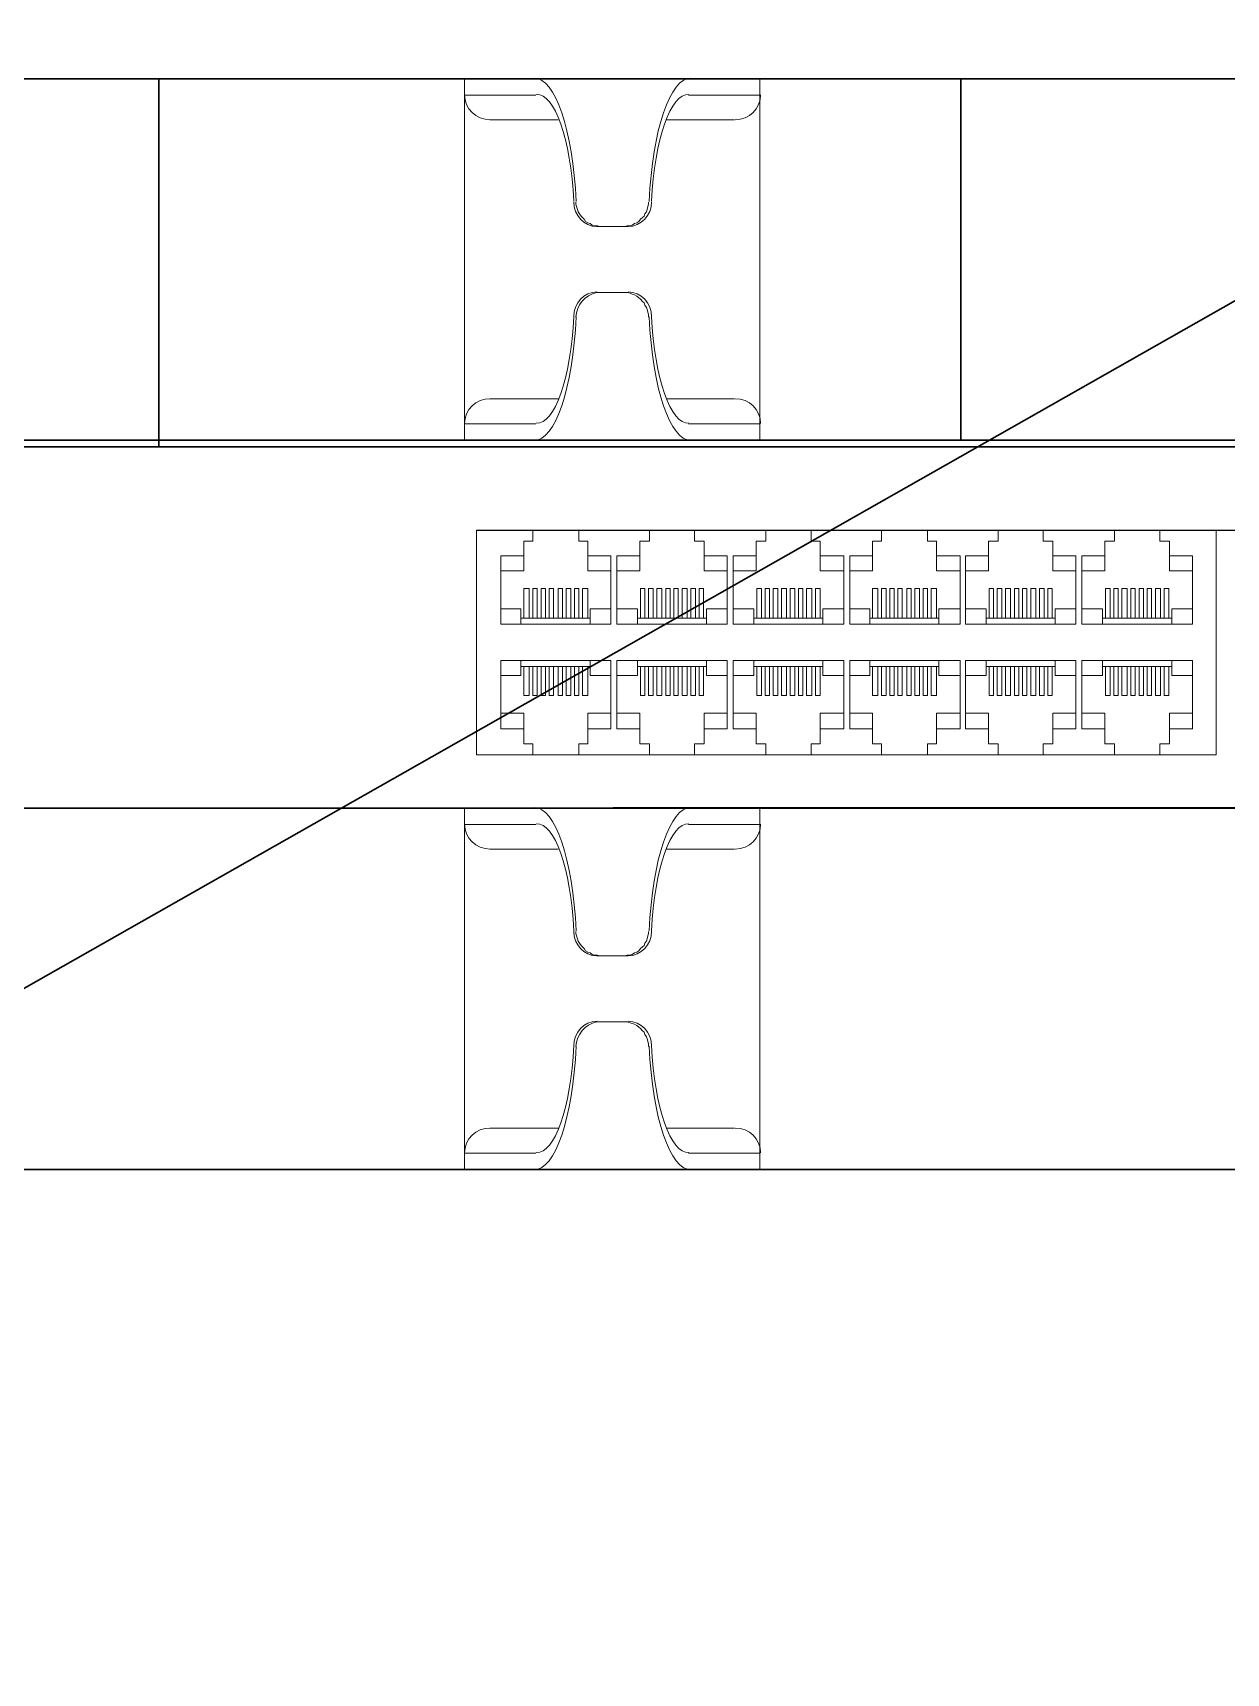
# Model space of a CAD drawing. Header units: millimetres. Extents: x -695119 to 412940, y -249585 to 622758.
# Drawn here: x -658920 to -657217, y 29111 to 31451 of the extents above; entities that cross this region are included whole.
import ezdxf

# ---------------------------------------------------------------- set-up
doc = ezdxf.new("R2010")
doc.units = ezdxf.units.MM
doc.layers.add('_Схема', color=5, linetype='Continuous', lineweight=30)
doc.layers.add('PDF _Геометрия', color=8, linetype='Continuous', lineweight=9)

msp = doc.modelspace()

# ---------------------------------------------------------------- linework, layer by layer
at = {"layer": '_Схема', "color": 5}
msp.add_line((-639281.438, 41243.584), (-695119.45, 9543.843), dxfattribs=at)
at = {"layer": '_Схема'}
msp.add_lwpolyline([(-657595.628, 30869.489), (-657595.628, 31384.865)], dxfattribs=at)
at = {"layer": 'PDF _Геометрия', "lineweight": 30}
for points in [[(-655255.653, 31397.057, -0.41666667), (-655268.353, 31384.865), (-660901.413, 31384.865, -0.41666667), (-660914.621, 31396.549), (-660914.621, 31888.64, -0.41666667), (-660901.921, 31900.325), (-655268.353, 31900.325, -0.41666667), (-655256.669, 31888.64), (-655255.653, 31397.057)], [(-655263.019, 30881.597, -0.4128877), (-655275.72, 30869.489), (-660908.864, 30869.489, -0.41433566), (-660922.072, 30881.089), (-660922.072, 31373.265, -0.4128877), (-660909.372, 31384.865), (-655275.72, 31384.865, -0.41145833), (-655264.12, 31373.265), (-655263.019, 30881.597)], [(-660909.372, 30344.547), (-655275.212, 30345.563, -0.4140649), (-655264.12, 30332.862), (-655263.019, 29841.279, -0.4140649), (-655275.72, 29829.087), (-660908.864, 29829.087, -0.41549692), (-660922.072, 29840.771), (-660922.072, 30332.862, -0.41549692), (-660908.271, 30344.547), (-655274.704, 30344.547, 0.41549692), (-655263.019, 30356.146), (-655263.019, 30848.322, 0.4140649), (-655274.704, 30859.922), (-660908.271, 30859.922, 0.4140649), (-660919.955, 30848.322), (-660919.955, 30356.146, 0.41549692), (-660907.763, 30344.547)]]:
    msp.add_lwpolyline(points, format="xyb", dxfattribs=at)
at = {"layer": 'PDF _Геометрия', "color": 6, "lineweight": 30}
msp.add_lwpolyline([(-658739.749, 30859.922), (-658739.749, 31384.865)], dxfattribs=at)
at = {"layer": 'PDF _Геометрия', "lineweight": 9}
for points in [[(-658303.708, 30869.489), (-658303.708, 31384.865), (-657882.484, 31384.865), (-657882.484, 30869.489)], [(-658303.708, 30892.773), (-658303.708, 31384.865), (-658303.708, 30869.489)], [(-657882.484, 31361.581), (-657882.484, 30869.489), (-657882.484, 31384.865)], [(-658204.223, 30869.489), (-658303.708, 30869.489), (-657882.484, 30869.489)], [(-658303.708, 29829.087), (-658303.708, 30344.547), (-657882.484, 30344.547), (-657882.484, 29829.087)], [(-658303.708, 29852.37), (-658303.708, 30344.547), (-658303.708, 29829.087)], [(-657882.484, 30321.263), (-657882.484, 29829.087), (-657882.484, 30344.547)], [(-658204.223, 29829.087), (-658303.708, 29829.087), (-657882.484, 29829.087)]]:
    msp.add_lwpolyline(points, close=True, dxfattribs=at)
for points in [[(-658303.708, 31384.865), (-658303.708, 31384.865)], [(-658303.708, 31384.865), (-658303.708, 31384.865)], [(-658303.708, 31384.865), (-657882.484, 31384.865), (-658303.708, 31384.865)], [(-658303.708, 31384.865), (-658303.708, 31384.865)], [(-657980.868, 31384.865), (-658204.223, 31384.865)], [(-658204.223, 31384.865), (-658204.223, 31384.865)], [(-657980.868, 31384.865), (-657980.868, 31384.865)], [(-657882.484, 31384.865), (-657882.484, 31384.865)], [(-657882.484, 31384.865), (-657882.484, 31384.865)], [(-657882.484, 31384.865), (-657882.484, 31384.865)], [(-658202.106, 31361.581), (-658303.708, 31361.581)], [(-658303.708, 31361.581), (-658303.708, 31361.581)], [(-657882.484, 31361.581), (-657984.086, 31361.581)], [(-658170.356, 31326.698), (-658267.724, 31326.698)], [(-658168.239, 31326.698), (-658168.239, 31326.698)], [(-658168.239, 31326.698), (-658168.239, 31326.698)], [(-658017.953, 31326.698), (-658017.953, 31326.698)], [(-658017.953, 31326.698), (-658017.953, 31326.698)], [(-658015.836, 31326.698), (-657918.468, 31326.698)], [(-658041.237, 31209.178), (-658041.237, 31206.045), (-658042.253, 31202.828), (-658043.353, 31198.595), (-658044.37, 31195.462), (-658046.486, 31192.245), (-658047.587, 31189.112), (-658049.704, 31186.995), (-658052.836, 31184.878), (-658054.953, 31181.661), (-658058.17, 31179.544), (-658061.303, 31178.528), (-658064.521, 31176.412), (-658067.653, 31175.311), (-658071.887, 31175.311), (-658075.104, 31174.295), (-658078.237, 31174.295), (-658070.871, 31174.295), (-658115.321, 31174.295), (-658107.871, 31174.295), (-658111.088, 31174.295), (-658114.221, 31175.311), (-658118.454, 31175.311), (-658121.672, 31176.412), (-658124.804, 31178.528), (-658128.022, 31179.544), (-658131.154, 31181.661), (-658133.271, 31184.878), (-658135.388, 31186.995), (-658137.505, 31189.112), (-658139.621, 31192.245), (-658141.738, 31195.462), (-658142.839, 31198.595), (-658143.855, 31202.828), (-658144.955, 31206.045), (-658144.955, 31209.178)], [(-658170.356, 30928.757), (-658267.724, 30928.757)], [(-658015.836, 30928.757), (-657918.468, 30928.757)], [(-658202.106, 30892.773), (-658303.708, 30892.773)], [(-657882.484, 30892.773), (-657984.086, 30892.773)], [(-657882.484, 30892.773), (-657882.484, 30892.773)], [(-658303.708, 30869.489), (-658303.708, 30869.489)], [(-658303.708, 30869.489), (-658303.708, 30869.489)], [(-657980.868, 30869.489), (-657980.868, 30869.489)], [(-657882.484, 30869.489), (-657882.484, 30869.489)], [(-657882.484, 30869.489), (-657882.484, 30869.489)], [(-657882.484, 30869.489), (-657882.484, 30869.489)], [(-658303.708, 30344.547), (-658303.708, 30344.547)], [(-658303.708, 30344.547), (-658303.708, 30344.547)], [(-658303.708, 30344.547), (-657882.484, 30344.547), (-658303.708, 30344.547)], [(-658303.708, 30344.547), (-658303.708, 30344.547)], [(-657980.868, 30344.547), (-658204.223, 30344.547)], [(-658204.223, 30344.547), (-658204.223, 30344.547)], [(-657980.868, 30344.547), (-657980.868, 30344.547)], [(-657882.484, 30344.547), (-657882.484, 30344.547)], [(-657882.484, 30344.547), (-657882.484, 30344.547)], [(-657882.484, 30344.547), (-657882.484, 30344.547)], [(-658202.106, 30321.263), (-658303.708, 30321.263)], [(-658303.708, 30321.263), (-658303.708, 30321.263)], [(-657882.484, 30321.263), (-657984.086, 30321.263)], [(-658170.356, 30286.295), (-658267.724, 30286.295)], [(-658168.239, 30286.295), (-658168.239, 30286.295)], [(-658168.239, 30286.295), (-658168.239, 30286.295)], [(-658017.953, 30286.295), (-658017.953, 30286.295)], [(-658017.953, 30286.295), (-658017.953, 30286.295)], [(-658015.836, 30286.295), (-657918.468, 30286.295)], [(-658041.237, 30168.86), (-658041.237, 30165.643), (-658042.253, 30162.51), (-658043.353, 30158.277), (-658044.37, 30155.059), (-658046.486, 30151.926), (-658047.587, 30148.709), (-658049.704, 30146.592), (-658052.836, 30144.476), (-658054.953, 30141.343), (-658058.17, 30139.226), (-658061.303, 30138.126), (-658064.521, 30136.009), (-658067.653, 30134.993), (-658071.887, 30134.993), (-658075.104, 30133.892), (-658078.237, 30133.892), (-658070.871, 30133.892), (-658115.321, 30133.892), (-658107.871, 30133.892), (-658111.088, 30133.892), (-658114.221, 30134.993), (-658118.454, 30134.993), (-658121.672, 30136.009), (-658124.804, 30138.126), (-658128.022, 30139.226), (-658131.154, 30141.343), (-658133.271, 30144.476), (-658135.388, 30146.592), (-658137.505, 30148.709), (-658139.621, 30151.926), (-658141.738, 30155.059), (-658142.839, 30158.277), (-658143.855, 30162.51), (-658144.955, 30165.643), (-658144.955, 30168.86)], [(-658170.356, 29888.354), (-658267.724, 29888.354)], [(-658015.836, 29888.354), (-657918.468, 29888.354)], [(-658202.106, 29852.37), (-658303.708, 29852.37)], [(-657882.484, 29852.37), (-657984.086, 29852.37)], [(-657882.484, 29852.37), (-657882.484, 29852.37)], [(-658303.708, 29829.087), (-658303.708, 29829.087)], [(-658303.708, 29829.087), (-658303.708, 29829.087)], [(-657980.868, 29829.087), (-657980.868, 29829.087)], [(-657882.484, 29829.087), (-657882.484, 29829.087)], [(-657882.484, 29829.087), (-657882.484, 29829.087)], [(-657882.484, 29829.087), (-657882.484, 29829.087)]]:
    msp.add_lwpolyline(points, dxfattribs=at)
for points in [[(-658041.237, 31045.176), (-658041.237, 31048.309), (-658042.253, 31052.542), (-658043.353, 31055.759), (-658044.37, 31058.892), (-658046.486, 31062.11), (-658047.587, 31065.242), (-658049.704, 31067.359), (-658052.836, 31070.576), (-658054.953, 31072.693), (-658058.17, 31074.81), (-658061.303, 31076.926), (-658064.521, 31077.942), (-658067.653, 31079.043), (-658071.887, 31080.059), (-658075.104, 31080.059), (-658078.237, 31080.059), (-658070.871, 31080.059), (-658115.321, 31080.059, 0.33896764), (-658144.955, 31045.176)], [(-658041.237, 30004.773), (-658041.237, 30007.991), (-658042.253, 30012.224), (-658043.353, 30015.357), (-658044.37, 30018.574), (-658046.486, 30021.707), (-658047.587, 30024.924), (-658049.704, 30027.041), (-658052.836, 30030.174), (-658054.953, 30032.29), (-658058.17, 30034.407), (-658061.303, 30036.524), (-658064.521, 30037.624), (-658067.653, 30038.64), (-658071.887, 30039.741), (-658075.104, 30039.741), (-658078.237, 30039.741), (-658070.871, 30039.741), (-658115.321, 30039.741, 0.3369172), (-658144.955, 30004.773)]]:
    msp.add_lwpolyline(points, format="xyb", dxfattribs=at)
at = {"layer": 'PDF _Геометрия', "lineweight": 25}
msp.add_lwpolyline([(-660720.985, 30859.922), (-655460.974, 30859.922), (-655460.974, 30344.547), (-660720.985, 30344.547)], close=True, dxfattribs=at)
at = {"layer": 'PDF _Геометрия', "lineweight": 5}
msp.add_lwpolyline([(-658286.775, 30741.386), (-657231.555, 30741.386), (-657231.555, 30420.748), (-658286.775, 30420.748)], close=True, dxfattribs=at)
at = {"layer": 'PDF _Геометрия', "lineweight": 25}
msp.add_lwpolyline([(-658286.775, 30741.386), (-655758.328, 30741.386)], dxfattribs=at)
at = {"layer": 'PDF _Геометрия', "lineweight": 5}
for points in [[(-658251.807, 30683.219), (-658219.04, 30683.219), (-658219.04, 30725.553), (-658206.34, 30725.553), (-658206.34, 30741.386)], [(-658095.17, 30683.219), (-658128.022, 30683.219), (-658128.022, 30725.553), (-658140.722, 30725.553), (-658140.722, 30741.386)], [(-658086.704, 30683.219), (-658053.937, 30683.219), (-658053.937, 30725.553), (-658040.136, 30725.553), (-658040.136, 30741.386)], [(-657929.051, 30683.219), (-657961.818, 30683.219), (-657961.818, 30725.553), (-657975.619, 30725.553), (-657975.619, 30741.386)], [(-657920.585, 30683.219), (-657887.733, 30683.219), (-657887.733, 30725.553), (-657874.017, 30725.553), (-657874.017, 30741.386)], [(-657762.848, 30683.219), (-657796.715, 30683.219), (-657796.715, 30725.553), (-657809.415, 30725.553), (-657809.415, 30741.386)], [(-657754.381, 30683.219), (-657721.614, 30683.219), (-657721.614, 30725.553), (-657708.914, 30725.553), (-657708.914, 30741.386)], [(-657596.729, 30683.219), (-657630.596, 30683.219), (-657630.596, 30725.553), (-657643.296, 30725.553), (-657643.296, 30741.386)], [(-657589.278, 30683.219), (-657556.511, 30683.219), (-657556.511, 30725.553), (-657542.71, 30725.553), (-657542.71, 30741.386)], [(-657431.626, 30683.219), (-657464.392, 30683.219), (-657464.392, 30725.553), (-657478.193, 30725.553), (-657478.193, 30741.386)], [(-657423.159, 30683.219), (-657390.308, 30683.219), (-657390.308, 30725.553), (-657376.591, 30725.553), (-657376.591, 30741.386)], [(-657265.422, 30683.219), (-657298.273, 30683.219), (-657298.273, 30725.553), (-657311.99, 30725.553), (-657311.99, 30741.386)], [(-658219.04, 30704.386), (-658251.807, 30704.386), (-658251.807, 30607.018), (-658095.17, 30607.018), (-658095.17, 30704.386), (-658128.022, 30704.386)], [(-658053.937, 30704.386), (-658086.704, 30704.386), (-658086.704, 30607.018), (-657929.051, 30607.018), (-657929.051, 30704.386), (-657961.818, 30704.386)], [(-657887.733, 30704.386), (-657920.585, 30704.386), (-657920.585, 30607.018), (-657762.848, 30607.018), (-657762.848, 30704.386), (-657796.715, 30704.386)], [(-657721.614, 30704.386), (-657754.381, 30704.386), (-657754.381, 30607.018), (-657596.729, 30607.018), (-657596.729, 30704.386), (-657630.596, 30704.386)], [(-657556.511, 30704.386), (-657589.278, 30704.386), (-657589.278, 30607.018), (-657431.626, 30607.018), (-657431.626, 30704.386), (-657464.392, 30704.386)], [(-657390.308, 30704.386), (-657423.159, 30704.386), (-657423.159, 30607.018), (-657265.422, 30607.018), (-657265.422, 30704.386), (-657298.273, 30704.386)], [(-658219.04, 30615.485), (-658219.04, 30657.819), (-658211.589, 30657.819), (-658211.589, 30615.485)], [(-658206.34, 30615.485), (-658206.34, 30657.819), (-658199.99, 30657.819), (-658199.99, 30615.485)], [(-658194.656, 30615.485), (-658194.656, 30657.819), (-658188.305, 30657.819), (-658188.305, 30615.485)], [(-658183.056, 30615.485), (-658183.056, 30657.819), (-658176.706, 30657.819), (-658176.706, 30615.485)], [(-658170.356, 30615.485), (-658170.356, 30657.819), (-658164.006, 30657.819), (-658164.006, 30615.485)], [(-658158.672, 30615.485), (-658158.672, 30657.819), (-658152.321, 30657.819), (-658152.321, 30615.485)], [(-658147.072, 30615.485), (-658147.072, 30657.819), (-658140.722, 30657.819), (-658140.722, 30615.485)], [(-658135.388, 30615.485), (-658135.388, 30657.819), (-658128.022, 30657.819), (-658128.022, 30615.485)], [(-658052.836, 30615.485), (-658052.836, 30657.819), (-658046.486, 30657.819), (-658046.486, 30615.485)], [(-658041.237, 30615.485), (-658041.237, 30657.819), (-658034.887, 30657.819), (-658034.887, 30615.485)], [(-658029.553, 30615.485), (-658029.553, 30657.819), (-658022.186, 30657.819), (-658022.186, 30615.485)], [(-658016.852, 30615.485), (-658016.852, 30657.819), (-658010.502, 30657.819), (-658010.502, 30615.485)], [(-658005.253, 30615.485), (-658005.253, 30657.819), (-657998.903, 30657.819), (-657998.903, 30615.485)], [(-657993.569, 30615.485), (-657993.569, 30657.819), (-657986.202, 30657.819), (-657986.202, 30615.485)], [(-657980.868, 30615.485), (-657980.868, 30657.819), (-657974.518, 30657.819), (-657974.518, 30615.485)], [(-657969.269, 30615.485), (-657969.269, 30657.819), (-657962.919, 30657.819), (-657962.919, 30615.485)], [(-657886.717, 30615.485), (-657886.717, 30657.819), (-657880.367, 30657.819), (-657880.367, 30615.485)], [(-657875.033, 30615.485), (-657875.033, 30657.819), (-657868.683, 30657.819), (-657868.683, 30615.485)], [(-657863.434, 30615.485), (-657863.434, 30657.819), (-657857.083, 30657.819), (-657857.083, 30615.485)], [(-657851.749, 30615.485), (-657851.749, 30657.819), (-657844.383, 30657.819), (-657844.383, 30615.485)], [(-657839.049, 30615.485), (-657839.049, 30657.819), (-657832.699, 30657.819), (-657832.699, 30615.485)], [(-657827.45, 30615.485), (-657827.45, 30657.819), (-657821.099, 30657.819), (-657821.099, 30615.485)], [(-657815.765, 30615.485), (-657815.765, 30657.819), (-657808.399, 30657.819), (-657808.399, 30615.485)], [(-657803.065, 30615.485), (-657803.065, 30657.819), (-657796.715, 30657.819), (-657796.715, 30615.485)], [(-657721.614, 30615.485), (-657721.614, 30657.819), (-657714.164, 30657.819), (-657714.164, 30615.485)], [(-657708.914, 30615.485), (-657708.914, 30657.819), (-657702.564, 30657.819), (-657702.564, 30615.485)], [(-657697.23, 30615.485), (-657697.23, 30657.819), (-657690.88, 30657.819), (-657690.88, 30615.485)], [(-657685.63, 30615.485), (-657685.63, 30657.819), (-657679.28, 30657.819), (-657679.28, 30615.485)], [(-657672.93, 30615.485), (-657672.93, 30657.819), (-657666.58, 30657.819), (-657666.58, 30615.485)], [(-657661.246, 30615.485), (-657661.246, 30657.819), (-657654.896, 30657.819), (-657654.896, 30615.485)], [(-657649.646, 30615.485), (-657649.646, 30657.819), (-657643.296, 30657.819), (-657643.296, 30615.485)], [(-657637.962, 30615.485), (-657637.962, 30657.819), (-657630.596, 30657.819), (-657630.596, 30615.485)], [(-657555.411, 30615.485), (-657555.411, 30657.819), (-657549.061, 30657.819), (-657549.061, 30615.485)], [(-657543.811, 30615.485), (-657543.811, 30657.819), (-657537.461, 30657.819), (-657537.461, 30615.485)], [(-657532.127, 30615.485), (-657532.127, 30657.819), (-657524.761, 30657.819), (-657524.761, 30615.485)], [(-657519.427, 30615.485), (-657519.427, 30657.819), (-657513.077, 30657.819), (-657513.077, 30615.485)], [(-657507.827, 30615.485), (-657507.827, 30657.819), (-657501.477, 30657.819), (-657501.477, 30615.485)], [(-657496.143, 30615.485), (-657496.143, 30657.819), (-657488.777, 30657.819), (-657488.777, 30615.485)], [(-657483.443, 30615.485), (-657483.443, 30657.819), (-657477.093, 30657.819), (-657477.093, 30615.485)], [(-657471.843, 30615.485), (-657471.843, 30657.819), (-657465.493, 30657.819), (-657465.493, 30615.485)], [(-657389.292, 30615.485), (-657389.292, 30657.819), (-657382.942, 30657.819), (-657382.942, 30615.485)], [(-657377.607, 30615.485), (-657377.607, 30657.819), (-657371.257, 30657.819), (-657371.257, 30615.485)], [(-657366.008, 30615.485), (-657366.008, 30657.819), (-657358.557, 30657.819), (-657358.557, 30615.485)], [(-657353.308, 30615.485), (-657353.308, 30657.819), (-657346.958, 30657.819), (-657346.958, 30615.485)], [(-657341.624, 30615.485), (-657341.624, 30657.819), (-657335.273, 30657.819), (-657335.273, 30615.485)], [(-657330.024, 30615.485), (-657330.024, 30657.819), (-657323.674, 30657.819), (-657323.674, 30615.485)], [(-657318.34, 30615.485), (-657318.34, 30657.819), (-657310.974, 30657.819), (-657310.974, 30615.485)], [(-657305.64, 30615.485), (-657305.64, 30657.819), (-657299.289, 30657.819), (-657299.289, 30615.485)], [(-658223.273, 30607.018), (-658223.273, 30629.201), (-658251.807, 30629.201)], [(-658223.273, 30615.485), (-658124.804, 30615.485)], [(-658124.804, 30607.018), (-658124.804, 30629.201), (-658095.17, 30629.201)], [(-658057.07, 30607.018), (-658057.07, 30629.201), (-658086.704, 30629.201)], [(-658057.07, 30615.485), (-657958.685, 30615.485)], [(-657958.685, 30607.018), (-657958.685, 30629.201), (-657929.051, 30629.201)], [(-657890.951, 30607.018), (-657890.951, 30629.201), (-657920.585, 30629.201)], [(-657890.951, 30615.485), (-657792.482, 30615.485)], [(-657792.482, 30607.018), (-657792.482, 30629.201), (-657762.848, 30629.201)], [(-657725.848, 30607.018), (-657725.848, 30629.201), (-657754.381, 30629.201)], [(-657725.848, 30615.485), (-657627.379, 30615.485)], [(-657627.379, 30607.018), (-657627.379, 30629.201), (-657596.729, 30629.201)], [(-657559.644, 30607.018), (-657559.644, 30629.201), (-657589.278, 30629.201)], [(-657559.644, 30615.485), (-657461.26, 30615.485)], [(-657461.26, 30607.018), (-657461.26, 30629.201), (-657431.626, 30629.201)], [(-657393.525, 30607.018), (-657393.525, 30629.201), (-657423.159, 30629.201)], [(-657393.525, 30615.485), (-657295.056, 30615.485)], [(-657295.056, 30607.018), (-657295.056, 30629.201), (-657265.422, 30629.201)], [(-658223.273, 30555.116), (-658223.273, 30533.949), (-658251.807, 30533.949)], [(-658219.04, 30457.748), (-658251.807, 30457.748), (-658251.807, 30555.116), (-658095.17, 30555.116), (-658095.17, 30457.748), (-658128.022, 30457.748)], [(-658223.273, 30546.65), (-658124.804, 30546.65)], [(-658219.04, 30546.65), (-658219.04, 30505.416), (-658211.589, 30505.416), (-658211.589, 30546.65)], [(-658206.34, 30546.65), (-658206.34, 30505.416), (-658199.99, 30505.416), (-658199.99, 30546.65)], [(-658194.656, 30546.65), (-658194.656, 30505.416), (-658188.305, 30505.416), (-658188.305, 30546.65)], [(-658183.056, 30546.65), (-658183.056, 30505.416), (-658176.706, 30505.416), (-658176.706, 30546.65)], [(-658170.356, 30546.65), (-658170.356, 30505.416), (-658164.006, 30505.416), (-658164.006, 30546.65)], [(-658158.672, 30546.65), (-658158.672, 30505.416), (-658152.321, 30505.416), (-658152.321, 30546.65)], [(-658147.072, 30546.65), (-658147.072, 30505.416), (-658140.722, 30505.416), (-658140.722, 30546.65)], [(-658135.388, 30546.65), (-658135.388, 30505.416), (-658128.022, 30505.416), (-658128.022, 30546.65)], [(-658124.804, 30555.116), (-658124.804, 30533.949), (-658095.17, 30533.949)], [(-658057.07, 30555.116), (-658057.07, 30533.949), (-658086.704, 30533.949)], [(-658053.937, 30457.748), (-658086.704, 30457.748), (-658086.704, 30555.116), (-657929.051, 30555.116), (-657929.051, 30457.748), (-657961.818, 30457.748)], [(-658057.07, 30546.65), (-657958.685, 30546.65)], [(-658052.836, 30546.65), (-658052.836, 30505.416), (-658046.486, 30505.416), (-658046.486, 30546.65)], [(-658041.237, 30546.65), (-658041.237, 30505.416), (-658034.887, 30505.416), (-658034.887, 30546.65)], [(-658029.553, 30546.65), (-658029.553, 30505.416), (-658022.186, 30505.416), (-658022.186, 30546.65)], [(-658016.852, 30546.65), (-658016.852, 30505.416), (-658010.502, 30505.416), (-658010.502, 30546.65)], [(-658005.253, 30546.65), (-658005.253, 30505.416), (-657998.903, 30505.416), (-657998.903, 30546.65)], [(-657993.569, 30546.65), (-657993.569, 30505.416), (-657986.202, 30505.416), (-657986.202, 30546.65)], [(-657980.868, 30546.65), (-657980.868, 30505.416), (-657974.518, 30505.416), (-657974.518, 30546.65)], [(-657969.269, 30546.65), (-657969.269, 30505.416), (-657962.919, 30505.416), (-657962.919, 30546.65)], [(-657958.685, 30555.116), (-657958.685, 30533.949), (-657929.051, 30533.949)], [(-657890.951, 30555.116), (-657890.951, 30533.949), (-657920.585, 30533.949)], [(-657887.733, 30457.748), (-657920.585, 30457.748), (-657920.585, 30555.116), (-657762.848, 30555.116), (-657762.848, 30457.748), (-657796.715, 30457.748)], [(-657890.951, 30546.65), (-657792.482, 30546.65)], [(-657886.717, 30546.65), (-657886.717, 30505.416), (-657880.367, 30505.416), (-657880.367, 30546.65)], [(-657875.033, 30546.65), (-657875.033, 30505.416), (-657868.683, 30505.416), (-657868.683, 30546.65)], [(-657863.434, 30546.65), (-657863.434, 30505.416), (-657857.083, 30505.416), (-657857.083, 30546.65)], [(-657851.749, 30546.65), (-657851.749, 30505.416), (-657844.383, 30505.416), (-657844.383, 30546.65)], [(-657839.049, 30546.65), (-657839.049, 30505.416), (-657832.699, 30505.416), (-657832.699, 30546.65)], [(-657827.45, 30546.65), (-657827.45, 30505.416), (-657821.099, 30505.416), (-657821.099, 30546.65)], [(-657815.765, 30546.65), (-657815.765, 30505.416), (-657808.399, 30505.416), (-657808.399, 30546.65)], [(-657803.065, 30546.65), (-657803.065, 30505.416), (-657796.715, 30505.416), (-657796.715, 30546.65)], [(-657792.482, 30555.116), (-657792.482, 30533.949), (-657762.848, 30533.949)], [(-657725.848, 30555.116), (-657725.848, 30533.949), (-657754.381, 30533.949)], [(-657721.614, 30457.748), (-657754.381, 30457.748), (-657754.381, 30555.116), (-657596.729, 30555.116), (-657596.729, 30457.748), (-657630.596, 30457.748)], [(-657725.848, 30546.65), (-657627.379, 30546.65)], [(-657721.614, 30546.65), (-657721.614, 30505.416), (-657714.164, 30505.416), (-657714.164, 30546.65)], [(-657708.914, 30546.65), (-657708.914, 30505.416), (-657702.564, 30505.416), (-657702.564, 30546.65)], [(-657697.23, 30546.65), (-657697.23, 30505.416), (-657690.88, 30505.416), (-657690.88, 30546.65)], [(-657685.63, 30546.65), (-657685.63, 30505.416), (-657679.28, 30505.416), (-657679.28, 30546.65)], [(-657672.93, 30546.65), (-657672.93, 30505.416), (-657666.58, 30505.416), (-657666.58, 30546.65)], [(-657661.246, 30546.65), (-657661.246, 30505.416), (-657654.896, 30505.416), (-657654.896, 30546.65)], [(-657649.646, 30546.65), (-657649.646, 30505.416), (-657643.296, 30505.416), (-657643.296, 30546.65)], [(-657637.962, 30546.65), (-657637.962, 30505.416), (-657630.596, 30505.416), (-657630.596, 30546.65)], [(-657627.379, 30555.116), (-657627.379, 30533.949), (-657596.729, 30533.949)], [(-657559.644, 30555.116), (-657559.644, 30533.949), (-657589.278, 30533.949)], [(-657556.511, 30457.748), (-657589.278, 30457.748), (-657589.278, 30555.116), (-657431.626, 30555.116), (-657431.626, 30457.748), (-657464.392, 30457.748)], [(-657559.644, 30546.65), (-657461.26, 30546.65)], [(-657555.411, 30546.65), (-657555.411, 30505.416), (-657549.061, 30505.416), (-657549.061, 30546.65)], [(-657543.811, 30546.65), (-657543.811, 30505.416), (-657537.461, 30505.416), (-657537.461, 30546.65)], [(-657532.127, 30546.65), (-657532.127, 30505.416), (-657524.761, 30505.416), (-657524.761, 30546.65)], [(-657519.427, 30546.65), (-657519.427, 30505.416), (-657513.077, 30505.416), (-657513.077, 30546.65)], [(-657507.827, 30546.65), (-657507.827, 30505.416), (-657501.477, 30505.416), (-657501.477, 30546.65)], [(-657496.143, 30546.65), (-657496.143, 30505.416), (-657488.777, 30505.416), (-657488.777, 30546.65)], [(-657483.443, 30546.65), (-657483.443, 30505.416), (-657477.093, 30505.416), (-657477.093, 30546.65)], [(-657471.843, 30546.65), (-657471.843, 30505.416), (-657465.493, 30505.416), (-657465.493, 30546.65)], [(-657461.26, 30555.116), (-657461.26, 30533.949), (-657431.626, 30533.949)], [(-657393.525, 30555.116), (-657393.525, 30533.949), (-657423.159, 30533.949)], [(-657390.308, 30457.748), (-657423.159, 30457.748), (-657423.159, 30555.116), (-657265.422, 30555.116), (-657265.422, 30457.748), (-657298.273, 30457.748)], [(-657393.525, 30546.65), (-657295.056, 30546.65)], [(-657389.292, 30546.65), (-657389.292, 30505.416), (-657382.942, 30505.416), (-657382.942, 30546.65)], [(-657377.607, 30546.65), (-657377.607, 30505.416), (-657371.257, 30505.416), (-657371.257, 30546.65)], [(-657366.008, 30546.65), (-657366.008, 30505.416), (-657358.557, 30505.416), (-657358.557, 30546.65)], [(-657353.308, 30546.65), (-657353.308, 30505.416), (-657346.958, 30505.416), (-657346.958, 30546.65)], [(-657341.624, 30546.65), (-657341.624, 30505.416), (-657335.273, 30505.416), (-657335.273, 30546.65)], [(-657330.024, 30546.65), (-657330.024, 30505.416), (-657323.674, 30505.416), (-657323.674, 30546.65)], [(-657318.34, 30546.65), (-657318.34, 30505.416), (-657310.974, 30505.416), (-657310.974, 30546.65)], [(-657305.64, 30546.65), (-657305.64, 30505.416), (-657299.289, 30505.416), (-657299.289, 30546.65)], [(-657295.056, 30555.116), (-657295.056, 30533.949), (-657265.422, 30533.949)], [(-658251.807, 30480.016), (-658219.04, 30480.016), (-658219.04, 30436.581), (-658206.34, 30436.581), (-658206.34, 30420.748)], [(-658095.17, 30480.016), (-658128.022, 30480.016), (-658128.022, 30436.581), (-658140.722, 30436.581), (-658140.722, 30420.748)], [(-658086.704, 30480.016), (-658053.937, 30480.016), (-658053.937, 30436.581), (-658040.136, 30436.581), (-658040.136, 30420.748)], [(-657929.051, 30480.016), (-657961.818, 30480.016), (-657961.818, 30436.581), (-657975.619, 30436.581), (-657975.619, 30420.748)], [(-657920.585, 30480.016), (-657887.733, 30480.016), (-657887.733, 30436.581), (-657874.017, 30436.581), (-657874.017, 30420.748)], [(-657762.848, 30480.016), (-657796.715, 30480.016), (-657796.715, 30436.581), (-657809.415, 30436.581), (-657809.415, 30420.748)], [(-657754.381, 30480.016), (-657721.614, 30480.016), (-657721.614, 30436.581), (-657708.914, 30436.581), (-657708.914, 30420.748)], [(-657596.729, 30480.016), (-657630.596, 30480.016), (-657630.596, 30436.581), (-657643.296, 30436.581), (-657643.296, 30420.748)], [(-657589.278, 30480.016), (-657556.511, 30480.016), (-657556.511, 30436.581), (-657542.71, 30436.581), (-657542.71, 30420.748)], [(-657431.626, 30480.016), (-657464.392, 30480.016), (-657464.392, 30436.581), (-657478.193, 30436.581), (-657478.193, 30420.748)], [(-657423.159, 30480.016), (-657390.308, 30480.016), (-657390.308, 30436.581), (-657376.591, 30436.581), (-657376.591, 30420.748)], [(-657265.422, 30480.016), (-657298.273, 30480.016), (-657298.273, 30436.581), (-657311.99, 30436.581), (-657311.99, 30420.748)]]:
    msp.add_lwpolyline(points, dxfattribs=at)
at = {"layer": 'PDF _Геометрия', "lineweight": 9}
for points in [[(-658144.617, 31210.025), (-658149.358, 31312.135), (-658174.674, 31386.897), (-658204.308, 31385.965)], [(-657980.868, 31385.965), (-658010.418, 31386.897), (-658035.818, 31312.135), (-658040.475, 31210.025)], [(-658303.708, 31362.089), (-658303.708, 31342.531), (-658287.367, 31326.698), (-658267.216, 31326.698)], [(-658147.919, 31210.279), (-658152.491, 31299.604), (-658175.182, 31364.206), (-658201.429, 31362.597)], [(-657983.662, 31362.597), (-658009.91, 31364.206), (-658032.601, 31299.604), (-658037.257, 31210.279)], [(-657917.96, 31326.698), (-657897.724, 31326.698), (-657881.383, 31342.531), (-657881.383, 31362.089)], [(-658148.088, 31209.686), (-658148.088, 31190.128), (-658133.186, 31174.295), (-658114.813, 31174.295)], [(-658070.363, 31174.295), (-658051.905, 31174.295), (-658037.003, 31190.128), (-658037.003, 31209.686)], [(-658114.813, 31081.16), (-658133.186, 31081.16), (-658148.088, 31065.242), (-658148.088, 31045.684)], [(-658037.003, 31045.684), (-658037.003, 31065.242), (-658051.905, 31081.16), (-658070.363, 31081.16)], [(-658204.308, 30869.489), (-658174.674, 30868.473), (-658149.358, 30943.235), (-658144.617, 31045.345)], [(-658201.429, 30893.789), (-658175.182, 30892.265), (-658152.491, 30956.867), (-658147.919, 31046.192)], [(-658040.475, 31045.345), (-658035.818, 30943.235), (-658010.418, 30868.473), (-657980.868, 30869.489)], [(-658037.257, 31046.192), (-658032.601, 30956.867), (-658009.91, 30892.265), (-657983.662, 30893.789)], [(-658267.216, 30928.757), (-658287.367, 30928.757), (-658303.708, 30912.839), (-658303.708, 30893.281)], [(-657881.383, 30893.281), (-657881.383, 30912.839), (-657897.724, 30928.757), (-657917.96, 30928.757)], [(-658144.617, 30169.707), (-658149.358, 30271.817), (-658174.674, 30346.579), (-658204.308, 30345.563)], [(-657980.868, 30345.563), (-658010.418, 30346.579), (-658035.818, 30271.817), (-658040.475, 30169.707)], [(-658303.708, 30321.771), (-658303.708, 30302.212), (-658287.367, 30286.295), (-658267.216, 30286.295)], [(-658147.919, 30169.876), (-658152.491, 30259.201), (-658175.182, 30323.803), (-658201.429, 30322.279)], [(-657983.662, 30322.279), (-658009.91, 30323.803), (-658032.601, 30259.201), (-658037.257, 30169.876)], [(-657917.96, 30286.295), (-657897.724, 30286.295), (-657881.383, 30302.212), (-657881.383, 30321.771)], [(-658148.088, 30169.368), (-658148.088, 30149.81), (-658133.186, 30133.892), (-658114.813, 30133.892)], [(-658070.363, 30133.892), (-658051.905, 30133.892), (-658037.003, 30149.81), (-658037.003, 30169.368)], [(-658114.813, 30040.757), (-658133.186, 30040.757), (-658148.088, 30024.924), (-658148.088, 30005.281)], [(-658037.003, 30005.281), (-658037.003, 30024.924), (-658051.905, 30040.757), (-658070.363, 30040.757)], [(-658204.308, 29829.087), (-658174.674, 29828.071), (-658149.358, 29902.833), (-658144.617, 30004.942)], [(-658201.429, 29853.471), (-658175.182, 29851.862), (-658152.491, 29916.464), (-658147.919, 30005.874)], [(-658040.475, 30004.942), (-658035.818, 29902.833), (-658010.418, 29828.071), (-657980.868, 29829.087)], [(-658037.257, 30005.874), (-658032.601, 29916.464), (-658009.91, 29851.862), (-657983.662, 29853.471)], [(-658267.216, 29888.354), (-658287.367, 29888.354), (-658303.708, 29872.521), (-658303.708, 29852.878)], [(-657881.383, 29852.878), (-657881.383, 29872.521), (-657897.724, 29888.354), (-657917.96, 29888.354)]]:
    msp.add_open_spline(points, degree=3, dxfattribs=at)

doc.saveas('drawing.dxf')
